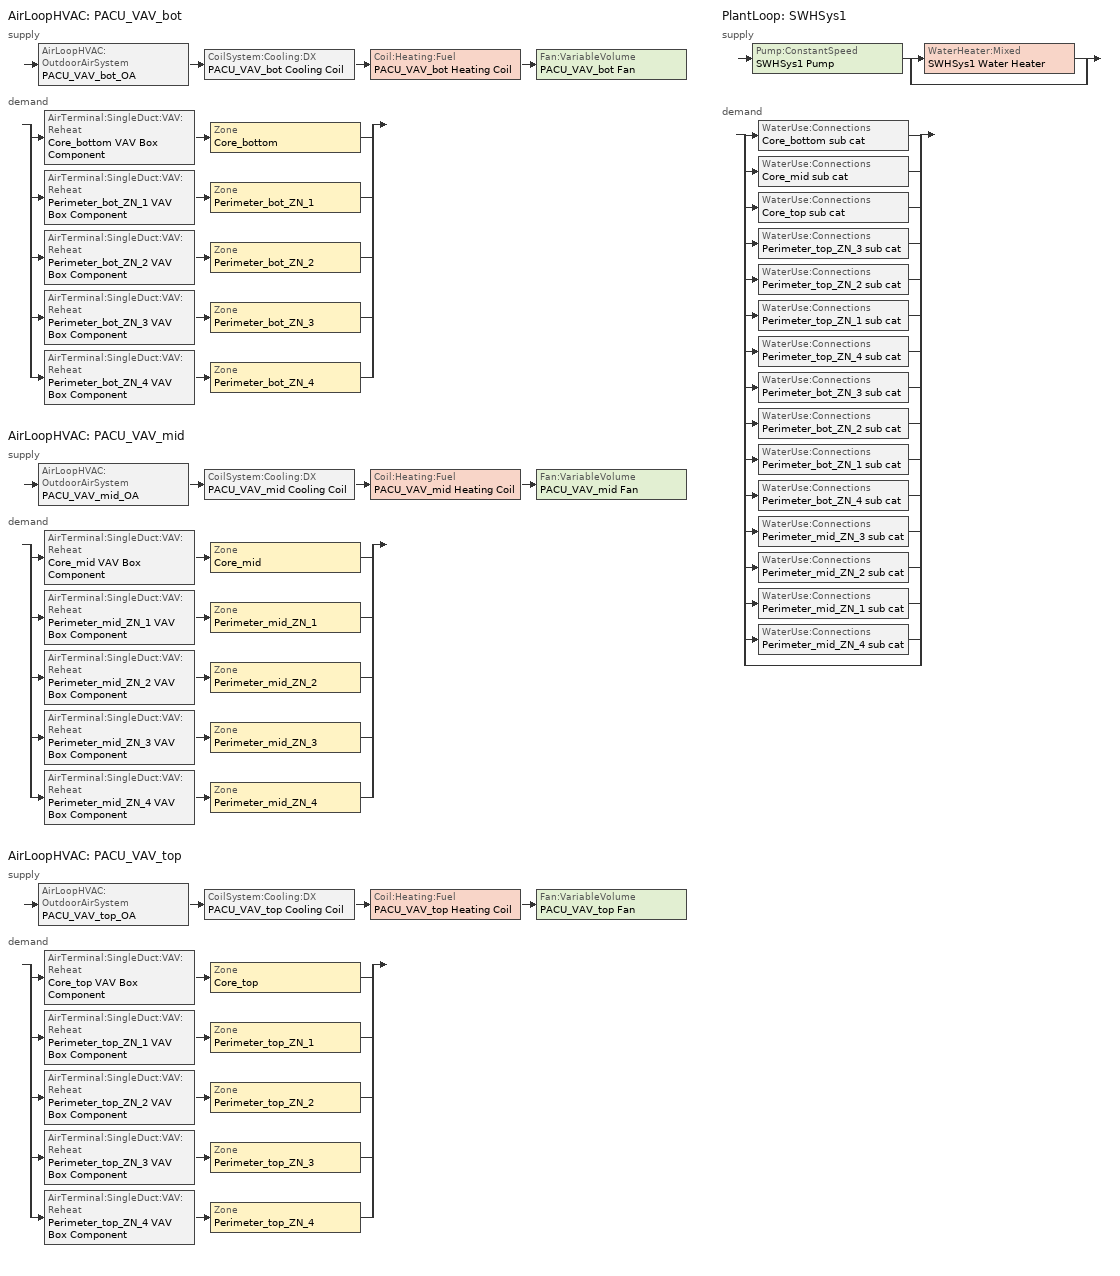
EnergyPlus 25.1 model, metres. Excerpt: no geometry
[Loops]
AirLoopHVAC 'PACU_VAV_bot'
 supply: AirLoopHVAC:OutdoorAirSystem 'PACU_VAV_bot_OA' > CoilSystem:Cooling:DX 'PACU_VAV_bot Cooling Coil' > Coil:Heating:Fuel 'PACU_VAV_bot Heating Coil' > Fan:VariableVolume 'PACU_VAV_bot Fan'
 demand: split
  | AirTerminal:SingleDuct:VAV:Reheat 'Core_bottom VAV Box Component' > Zone 'Core_bottom'
  | AirTerminal:SingleDuct:VAV:Reheat 'Perimeter_bot_ZN_1 VAV Box Component' > Zone 'Perimeter_bot_ZN_1'
  | AirTerminal:SingleDuct:VAV:Reheat 'Perimeter_bot_ZN_2 VAV Box Component' > Zone 'Perimeter_bot_ZN_2'
  | AirTerminal:SingleDuct:VAV:Reheat 'Perimeter_bot_ZN_3 VAV Box Component' > Zone 'Perimeter_bot_ZN_3'
  | AirTerminal:SingleDuct:VAV:Reheat 'Perimeter_bot_ZN_4 VAV Box Component' > Zone 'Perimeter_bot_ZN_4'
AirLoopHVAC 'PACU_VAV_mid'
 supply: AirLoopHVAC:OutdoorAirSystem 'PACU_VAV_mid_OA' > CoilSystem:Cooling:DX 'PACU_VAV_mid Cooling Coil' > Coil:Heating:Fuel 'PACU_VAV_mid Heating Coil' > Fan:VariableVolume 'PACU_VAV_mid Fan'
 demand: split
  | AirTerminal:SingleDuct:VAV:Reheat 'Core_mid VAV Box Component' > Zone 'Core_mid'
  | AirTerminal:SingleDuct:VAV:Reheat 'Perimeter_mid_ZN_1 VAV Box Component' > Zone 'Perimeter_mid_ZN_1'
  | AirTerminal:SingleDuct:VAV:Reheat 'Perimeter_mid_ZN_2 VAV Box Component' > Zone 'Perimeter_mid_ZN_2'
  | AirTerminal:SingleDuct:VAV:Reheat 'Perimeter_mid_ZN_3 VAV Box Component' > Zone 'Perimeter_mid_ZN_3'
  | AirTerminal:SingleDuct:VAV:Reheat 'Perimeter_mid_ZN_4 VAV Box Component' > Zone 'Perimeter_mid_ZN_4'
AirLoopHVAC 'PACU_VAV_top'
 supply: AirLoopHVAC:OutdoorAirSystem 'PACU_VAV_top_OA' > CoilSystem:Cooling:DX 'PACU_VAV_top Cooling Coil' > Coil:Heating:Fuel 'PACU_VAV_top Heating Coil' > Fan:VariableVolume 'PACU_VAV_top Fan'
 demand: split
  | AirTerminal:SingleDuct:VAV:Reheat 'Core_top VAV Box Component' > Zone 'Core_top'
  | AirTerminal:SingleDuct:VAV:Reheat 'Perimeter_top_ZN_1 VAV Box Component' > Zone 'Perimeter_top_ZN_1'
  | AirTerminal:SingleDuct:VAV:Reheat 'Perimeter_top_ZN_2 VAV Box Component' > Zone 'Perimeter_top_ZN_2'
  | AirTerminal:SingleDuct:VAV:Reheat 'Perimeter_top_ZN_3 VAV Box Component' > Zone 'Perimeter_top_ZN_3'
  | AirTerminal:SingleDuct:VAV:Reheat 'Perimeter_top_ZN_4 VAV Box Component' > Zone 'Perimeter_top_ZN_4'
PlantLoop 'SWHSys1'
 supply: Pump:ConstantSpeed 'SWHSys1 Pump' > split
  | WaterHeater:Mixed 'SWHSys1 Water Heater'
  | bypass
 demand: split
  | WaterUse:Connections 'Core_bottom sub cat'
  | WaterUse:Connections 'Core_mid sub cat'
  | WaterUse:Connections 'Core_top sub cat'
  | WaterUse:Connections 'Perimeter_top_ZN_3 sub cat'
  | WaterUse:Connections 'Perimeter_top_ZN_2 sub cat'
  | WaterUse:Connections 'Perimeter_top_ZN_1 sub cat'
  | WaterUse:Connections 'Perimeter_top_ZN_4 sub cat'
  | WaterUse:Connections 'Perimeter_bot_ZN_3 sub cat'
  | WaterUse:Connections 'Perimeter_bot_ZN_2 sub cat'
  | WaterUse:Connections 'Perimeter_bot_ZN_1 sub cat'
  | WaterUse:Connections 'Perimeter_bot_ZN_4 sub cat'
  | WaterUse:Connections 'Perimeter_mid_ZN_3 sub cat'
  | WaterUse:Connections 'Perimeter_mid_ZN_2 sub cat'
  | WaterUse:Connections 'Perimeter_mid_ZN_1 sub cat'
  | WaterUse:Connections 'Perimeter_mid_ZN_4 sub cat'
  | bypass
[AirLoopHVAC] Design supply air flow rate=Autosize
PACU_VAV_bot; PACU_VAV_mid; PACU_VAV_top
[AirTerminal:SingleDuct:VAV:Reheat] Availability schedule=Always_On; Convergence tolerance=0.001; Damper heating action=ReverseWithLimits; Maximum air flow rate=Autosize; Maximum flow fraction during reheat=0.5; Maximum hot water or steam flow rate=Autosize; Maximum reheat air temperature=40; Minimum hot water or steam flow rate=0; Zone minimum air flow input method=Scheduled
Name | Constant minimum air flow fraction | Reheat coil | Minimum air flow fraction schedule
Core_bottom VAV Box Component | 0.266 | Core_bottom VAV Box Reheat Coil | B2B vav flow fraction schedule (9)
Core_mid VAV Box Component | 0.318 | Core_mid VAV Box Reheat Coil | B2B vav flow fraction schedule (27)
Core_top VAV Box Component | 0.306 | Core_top VAV Box Reheat Coil | B2B vav flow fraction schedule (45)
Perimeter_bot_ZN_1 VAV Box Component | 0.179 | Perimeter_bot_ZN_1 VAV Box Reheat Coil | B2B vav flow fraction schedule (12)
Perimeter_bot_ZN_2 VAV Box Component | 0.136 | Perimeter_bot_ZN_2 VAV Box Reheat Coil | B2B vav flow fraction schedule (15)
Perimeter_bot_ZN_3 VAV Box Component | 0.267 | Perimeter_bot_ZN_3 VAV Box Reheat Coil | B2B vav flow fraction schedule (18)
Perimeter_bot_ZN_4 VAV Box Component | 0.13 | Perimeter_bot_ZN_4 VAV Box Reheat Coil | B2B vav flow fraction schedule (21)
Perimeter_mid_ZN_1 VAV Box Component | 0.155 | Perimeter_mid_ZN_1 VAV Box Reheat Coil | B2B vav flow fraction schedule (30)
Perimeter_mid_ZN_2 VAV Box Component |  | Perimeter_mid_ZN_2 VAV Box Reheat Coil | B2B vav flow fraction schedule (33)
Perimeter_mid_ZN_3 VAV Box Component | 0.236 | Perimeter_mid_ZN_3 VAV Box Reheat Coil | B2B vav flow fraction schedule (36)
Perimeter_mid_ZN_4 VAV Box Component | 0.108 | Perimeter_mid_ZN_4 VAV Box Reheat Coil | B2B vav flow fraction schedule (39)
Perimeter_top_ZN_1 VAV Box Component | 0.142 | Perimeter_top_ZN_1 VAV Box Reheat Coil | B2B vav flow fraction schedule (48)
Perimeter_top_ZN_2 VAV Box Component | 0.11 | Perimeter_top_ZN_2 VAV Box Reheat Coil | B2B vav flow fraction schedule (51)
Perimeter_top_ZN_3 VAV Box Component | 0.206 | Perimeter_top_ZN_3 VAV Box Reheat Coil | B2B vav flow fraction schedule (54)
Perimeter_top_ZN_4 VAV Box Component | 0.101 | Perimeter_top_ZN_4 VAV Box Reheat Coil | B2B vav flow fraction schedule (57)
[Coil:Cooling:DX:TwoSpeed] Availability schedule=Always_On; Energy input ratio function of flow fraction curve=LgDXalt_EIRFF; Energy input ratio function of temperature curve=LgDXalt_EIRFT; High speed gross rated cooling cop=3.73922; High speed gross rated total cooling capacity=Autosize; High speed rated air flow rate=Autosize; High speed rated sensible heat ratio=Autosize; Low speed energy input ratio function of temperature curve=LgDXalt_EIRFT; Low speed gross rated cooling cop=3.73922; Low speed gross rated sensible heat ratio=Autosize; Low speed gross rated total cooling capacity=Autosize; Low speed rated air flow rate=Autosize; Low speed total cooling capacity function of temperature curve=LgDXalt_CapFT; Part load fraction correlation curve=LgDXalt_PLR; Total cooling capacity function of flow fraction curve=LgDXalt_CapFF; Total cooling capacity function of temperature curve=LgDXalt_CapFT
PACU_VAV_bot Cooling Coil; PACU_VAV_mid Cooling Coil; PACU_VAV_top Cooling Coil
[Coil:Heating:Electric] Availability schedule=Always_On; Efficiency=1; Nominal capacity=Autosize
Core_bottom VAV Box Reheat Coil; Core_mid VAV Box Reheat Coil; Core_top VAV Box Reheat Coil; Perimeter_bot_ZN_1 VAV Box Reheat Coil; Perimeter_bot_ZN_2 VAV Box Reheat Coil; Perimeter_bot_ZN_3 VAV Box Reheat Coil; Perimeter_bot_ZN_4 VAV Box Reheat Coil; Perimeter_mid_ZN_1 VAV Box Reheat Coil; Perimeter_mid_ZN_2 VAV Box Reheat Coil; Perimeter_mid_ZN_3 VAV Box Reheat Coil; Perimeter_mid_ZN_4 VAV Box Reheat Coil; Perimeter_top_ZN_1 VAV Box Reheat Coil; Perimeter_top_ZN_2 VAV Box Reheat Coil; Perimeter_top_ZN_3 VAV Box Reheat Coil; Perimeter_top_ZN_4 VAV Box Reheat Coil
[Coil:Heating:Fuel] Availability schedule=Always_On; Burner efficiency=0.84; Fuel type=NaturalGas; Nominal capacity=Autosize; Off cycle parasitic fuel load=0; On cycle parasitic electric load=0
PACU_VAV_bot Heating Coil; PACU_VAV_mid Heating Coil; PACU_VAV_top Heating Coil
[CoilSystem:Cooling:DX] Availability schedule=Always_On
Name | Cooling coil
PACU_VAV_bot Cooling Coil | PACU_VAV_bot Cooling Coil
PACU_VAV_mid Cooling Coil | PACU_VAV_mid Cooling Coil
PACU_VAV_top Cooling Coil | PACU_VAV_top Cooling Coil
[Controller:MechanicalVentilation] Availability schedule=MinOA_MotorizedDamper_Sched; Demand controlled ventilation=Yes; System outdoor air method=Standard62.1VentilationRateProcedure; Design specification zone air distribution object name 1=CM DSZAD Building; Design specification zone air distribution object name 2=CM DSZAD Building; Design specification zone air distribution object name 3=CM DSZAD Building; Design specification zone air distribution object name 4=CM DSZAD Building; Design specification zone air distribution object name 5=CM DSZAD Building
Name | Zone or zonelist name 1 | Design specification outdoor air object name 1 | Zone or zonelist name 2 | Design specification outdoor air object name 2 | Zone or zonelist name 3 | Design specification outdoor air object name 3 | Zone or zonelist name 4 | Design specification outdoor air object name 4 | Zone or zonelist name 5 | Design specification outdoor air object name 5
PACU_VAV_bot_DCV | Core_bottom | SZ DSOA Core_bottom | Perimeter_bot_ZN_1 | SZ DSOA Perimeter_bot_ZN_1 | Perimeter_bot_ZN_2 | SZ DSOA Perimeter_bot_ZN_2 | Perimeter_bot_ZN_3 | SZ DSOA Perimeter_bot_ZN_3 | Perimeter_bot_ZN_4 | SZ DSOA Perimeter_bot_ZN_4
PACU_VAV_mid_DCV | Core_mid | SZ DSOA Core_mid | Perimeter_mid_ZN_1 | SZ DSOA Perimeter_mid_ZN_1 | Perimeter_mid_ZN_2 | SZ DSOA Perimeter_mid_ZN_2 | Perimeter_mid_ZN_3 | SZ DSOA Perimeter_mid_ZN_3 | Perimeter_mid_ZN_4 | SZ DSOA Perimeter_mid_ZN_4
PACU_VAV_top_DCV | Core_top | SZ DSOA Core_top | Perimeter_top_ZN_1 | SZ DSOA Perimeter_top_ZN_1 | Perimeter_top_ZN_2 | SZ DSOA Perimeter_top_ZN_2 | Perimeter_top_ZN_3 | SZ DSOA Perimeter_top_ZN_3 | Perimeter_top_ZN_4 | SZ DSOA Perimeter_top_ZN_4
[Controller:OutdoorAir] Economizer control action type=ModulateFlow; Economizer control type=DifferentialDryBulb; Lockout type=LockoutWithHeating; Maximum fraction of outdoor air schedule=B2B vav always on availability (7); Maximum outdoor air flow rate=Autosize; Minimum limit type=FixedMinimum; Minimum outdoor air flow rate=0; Minimum outdoor air schedule=B2B vav always on availability (7)
Name | Mechanical ventilation controller
PACU_VAV_bot_OA_Controller | PACU_VAV_bot_DCV
PACU_VAV_mid_OA_Controller | PACU_VAV_mid_DCV
PACU_VAV_top_OA_Controller | PACU_VAV_top_DCV
[DesignSpecification:OutdoorAir] Outdoor air flow per zone floor area=0.0004318; Outdoor air method=Flow/Area
Name | Outdoor air schedule
SZ DSOA Core_bottom; SZ DSOA Core_mid; SZ DSOA Core_top; SZ DSOA Perimeter_bot_ZN_1; SZ DSOA Perimeter_bot_ZN_2; SZ DSOA Perimeter_bot_ZN_3; SZ DSOA Perimeter_bot_ZN_4; SZ DSOA Perimeter_mid_ZN_1; SZ DSOA Perimeter_mid_ZN_3; SZ DSOA Perimeter_mid_ZN_4; SZ DSOA Perimeter_top_ZN_1; SZ DSOA Perimeter_top_ZN_2; SZ DSOA Perimeter_top_ZN_3; SZ DSOA Perimeter_top_ZN_4
SZ DSOA Perimeter_mid_ZN_2 | PERIMETER_MID_ZN_2_OA_Mult
[DesignSpecification:ZoneAirDistribution] Zone air distribution effectiveness in cooling mode=1; Zone air distribution effectiveness in heating mode=1
Name | Minimum zone ventilation efficiency
CM DSZAD Building
VAV_Zone_AirDistribution | 0.6
[EnergyManagementSystem:InternalVariable] Internal data type=Zone Floor Area
Name | Internal data index key
Core_bottom_Area | Core_bottom
Core_mid_Area | Core_mid
Core_top_Area | Core_top
Perimeter_bot_ZN_1_Area | Perimeter_bot_ZN_1
Perimeter_bot_ZN_2_Area | Perimeter_bot_ZN_2
Perimeter_bot_ZN_3_Area | Perimeter_bot_ZN_3
Perimeter_bot_ZN_4_Area | Perimeter_bot_ZN_4
Perimeter_mid_ZN_1_Area | Perimeter_mid_ZN_1
Perimeter_mid_ZN_2_Area | Perimeter_mid_ZN_2
Perimeter_mid_ZN_3_Area | Perimeter_mid_ZN_3
Perimeter_mid_ZN_4_Area | Perimeter_mid_ZN_4
Perimeter_top_ZN_1_Area | Perimeter_top_ZN_1
Perimeter_top_ZN_2_Area | Perimeter_top_ZN_2
Perimeter_top_ZN_3_Area | Perimeter_top_ZN_3
Perimeter_top_ZN_4_Area | Perimeter_top_ZN_4
[EnergyManagementSystem:Sensor]
Name | Output variable or output meter index key | Output variable or output meter
Core_bottom_LSr | Core_bottom | Zone Lights Electricity Rate
Core_bottom_Occ_Sensor | Core_bottom | People Occupant Count
Core_mid_LSr | Core_mid | Zone Lights Electricity Rate
Core_mid_Occ_Sensor | Core_mid | People Occupant Count
Core_top_LSr | Core_top | Zone Lights Electricity Rate
Core_top_Occ_Sensor | Core_top | People Occupant Count
Perimeter_bot_ZN_1_LSr | Perimeter_bot_ZN_1 | Zone Lights Electricity Rate
Perimeter_bot_ZN_1_Occ_Sensor | Perimeter_bot_ZN_1 | People Occupant Count
Perimeter_bot_ZN_2_LSr | Perimeter_bot_ZN_2 | Zone Lights Electricity Rate
Perimeter_bot_ZN_2_Occ_Sensor | Perimeter_bot_ZN_2 | People Occupant Count
Perimeter_bot_ZN_3_LSr | Perimeter_bot_ZN_3 | Zone Lights Electricity Rate
Perimeter_bot_ZN_3_Occ_Sensor | Perimeter_bot_ZN_3 | People Occupant Count
Perimeter_bot_ZN_4_LSr | Perimeter_bot_ZN_4 | Zone Lights Electricity Rate
Perimeter_bot_ZN_4_Occ_Sensor | Perimeter_bot_ZN_4 | People Occupant Count
Perimeter_mid_ZN_1_LSr | Perimeter_mid_ZN_1 | Zone Lights Electricity Rate
Perimeter_mid_ZN_1_Occ_Sensor | Perimeter_mid_ZN_1 | People Occupant Count
Perimeter_mid_ZN_2_LSr | Perimeter_mid_ZN_2 | Zone Lights Electricity Rate
Perimeter_mid_ZN_2_Occ_Sensor | Perimeter_mid_ZN_2 | People Occupant Count
Perimeter_mid_ZN_3_LSr | Perimeter_mid_ZN_3 | Zone Lights Electricity Rate
Perimeter_mid_ZN_3_Occ_Sensor | Perimeter_mid_ZN_3 | People Occupant Count
Perimeter_mid_ZN_4_LSr | Perimeter_mid_ZN_4 | Zone Lights Electricity Rate
Perimeter_mid_ZN_4_Occ_Sensor | Perimeter_mid_ZN_4 | People Occupant Count
Perimeter_top_ZN_1_LSr | Perimeter_top_ZN_1 | Zone Lights Electricity Rate
Perimeter_top_ZN_1_Occ_Sensor | Perimeter_top_ZN_1 | People Occupant Count
Perimeter_top_ZN_2_LSr | Perimeter_top_ZN_2 | Zone Lights Electricity Rate
Perimeter_top_ZN_2_Occ_Sensor | Perimeter_top_ZN_2 | People Occupant Count
Perimeter_top_ZN_3_LSr | Perimeter_top_ZN_3 | Zone Lights Electricity Rate
Perimeter_top_ZN_3_Occ_Sensor | Perimeter_top_ZN_3 | People Occupant Count
Perimeter_top_ZN_4_LSr | Perimeter_top_ZN_4 | Zone Lights Electricity Rate
Perimeter_top_ZN_4_Occ_Sensor | Perimeter_top_ZN_4 | People Occupant Count
pacu_vav_bot_OA | PACU_VAV_bot | Air System Outdoor Air Mass Flow Rate
pacu_vav_bot_OA_VRP | PACU_VAV_bot | Air System Outdoor Air Mechanical Ventilation Requested Mass Flow Rate
pacu_vav_bot_SUPPLY_FLOW | PACU_VAV_bot_OA-PACU_VAV_bot_CoolCNode | System Node Standard Density Volume Flow Rate
pacu_vav_mid_OA | PACU_VAV_mid | Air System Outdoor Air Mass Flow Rate
pacu_vav_mid_OA_VRP | PACU_VAV_mid | Air System Outdoor Air Mechanical Ventilation Requested Mass Flow Rate
pacu_vav_mid_SUPPLY_FLOW | PACU_VAV_mid_OA-PACU_VAV_mid_CoolCNode | System Node Standard Density Volume Flow Rate
pacu_vav_top_OA | PACU_VAV_top | Air System Outdoor Air Mass Flow Rate
pacu_vav_top_OA_VRP | PACU_VAV_top | Air System Outdoor Air Mechanical Ventilation Requested Mass Flow Rate
pacu_vav_top_SUPPLY_FLOW | PACU_VAV_top_OA-PACU_VAV_top_CoolCNode | System Node Standard Density Volume Flow Rate
[Fan:VariableVolume] Availability schedule=B2B vav always on availability (7); Fan power coefficient 1=0.0408; Fan power coefficient 2=0.088; Fan power coefficient 3=-0.0729; Fan power coefficient 4=0.9437; Fan power coefficient 5=0; Fan power minimum flow fraction=0.25; Fan power minimum flow rate input method=Fraction; Maximum flow rate=Autosize; Motor in airstream fraction=1; Pressure rise=1389.42
Name | Fan total efficiency | Motor efficiency
PACU_VAV_bot Fan; PACU_VAV_mid Fan | 0.6006 | 0.924
PACU_VAV_top Fan | 0.6045 | 0.93
[PlantEquipmentList]
SWHSys1 Equipment List: SWHSys1 Water Heater, WaterHeater:Mixed
[PlantEquipmentOperation:HeatingLoad]
SWHSys1 Operation Scheme: Load range 1 lower limit=0; Load range 1 upper limit=1e+15; Range 1 equipment list=SWHSys1 Equipment List
[PlantEquipmentOperationSchemes]
SWHSys1 Loop Operation Scheme List: Control scheme 1=SWHSys1 Operation Scheme; Control scheme 1 schedule=PlantOnSched
[PlantLoop]
SWHSys1: Fluid type=Water; Load distribution scheme=Optimal; Maximum loop flow rate=Autosize; Maximum loop temperature=60; Minimum loop flow rate=0; Minimum loop temperature=10; Plant equipment operation scheme=SWHSys1 Loop Operation Scheme List; Plant loop volume=Autocalculate
[Pump:ConstantSpeed]
SWHSys1 Pump: Design flow rate=Autosize; Design power consumption=Autosize; Design pump head=29891; Fraction of motor inefficiencies to fluid stream=0; Motor efficiency=0.3; Pump control type=Intermittent
[SetpointManager:MixedAir] Control variable=Temperature
Name | Setpoint node or nodelist
PACU_VAV_bot_CoolC SAT Manager | PACU_VAV_bot_CoolC-PACU_VAV_bot_HeatCNode
PACU_VAV_bot_HeatC MixedAir Manager | PACU_VAV_bot_HeatC-PACU_VAV_bot FanNode
PACU_VAV_bot_OAMixed Air Temp Manager | PACU_VAV_bot_OA-PACU_VAV_bot_CoolCNode
PACU_VAV_mid_CoolC SAT Manager | PACU_VAV_mid_CoolC-PACU_VAV_mid_HeatCNode
PACU_VAV_mid_HeatC MixedAir Manager | PACU_VAV_mid_HeatC-PACU_VAV_mid FanNode
PACU_VAV_mid_OAMixed Air Temp Manager | PACU_VAV_mid_OA-PACU_VAV_mid_CoolCNode
PACU_VAV_top_CoolC SAT Manager | PACU_VAV_top_CoolC-PACU_VAV_top_HeatCNode
PACU_VAV_top_HeatC MixedAir Manager | PACU_VAV_top_HeatC-PACU_VAV_top FanNode
PACU_VAV_top_OAMixed Air Temp Manager | PACU_VAV_top_OA-PACU_VAV_top_CoolCNode
[SetpointManager:Scheduled] Control variable=Temperature
Name | Schedule | Setpoint node or nodelist
SWHSys1 Loop Setpoint Manager | SHWSys1-Loop-Temp-Schedule | SWHSys1 Supply Outlet Node
B2B VAV Supply Temp SPM for PACU_VAV_bot Supply Equipment Outlet Node (25) | B2B vav supply temp setpoint schedule (24) | PACU_VAV_bot Supply Equipment Outlet Node
B2B VAV Supply Temp SPM for PACU_VAV_mid Supply Equipment Outlet Node (43) | B2B vav supply temp setpoint schedule (42) | PACU_VAV_mid Supply Equipment Outlet Node
B2B VAV Supply Temp SPM for PACU_VAV_top Supply Equipment Outlet Node (61) | B2B vav supply temp setpoint schedule (60) | PACU_VAV_top Supply Equipment Outlet Node
[Sizing:Plant]
SWHSys1: Design loop exit temperature=60; Loop design temperature difference=5; Loop type=Heating
[Sizing:System] 100 outdoor air in cooling=No; 100 outdoor air in heating=No; Central cooling design supply air humidity ratio=0.0085; Central cooling design supply air temperature=12.8; Central heating design supply air humidity ratio=0.008; Central heating design supply air temperature=12.8; Central heating maximum system air flow ratio=0.3; Cooling supply air flow rate=0; Cooling supply air flow rate method=DesignDay; Design outdoor air flow rate=0.9561; Heating supply air flow rate=0; Heating supply air flow rate method=DesignDay; Precool design humidity ratio=0.008; Precool design temperature=12.8; Preheat design humidity ratio=0.008; Preheat design temperature=7; System outdoor air method=ZoneSum; Type of load to size on=Sensible; Type of zone sum to use=Coincident
PACU_VAV_bot; PACU_VAV_mid; PACU_VAV_top
[Sizing:Zone] Cooling design air flow method=DesignDay; Cooling design air flow rate=0; Cooling minimum air flow fraction=0; Design specification zone air distribution object=VAV_Zone_AirDistribution; Heating design air flow method=DesignDay; Heating design air flow rate=0; Zone cooling design supply air humidity ratio=0.0085; Zone cooling design supply air humidity ratio difference=0.005; Zone cooling design supply air temperature=12.8; Zone cooling design supply air temperature input method=SupplyAirTemperature; Zone heating design supply air humidity ratio=0.008; Zone heating design supply air temperature=40; Zone heating design supply air temperature input method=SupplyAirTemperature; Zone humidification design supply air humidity ratio difference=0.005; Zone latent cooling design supply air humidity ratio input method=HumidityRatioDifference; Zone latent heating design supply air humidity ratio input method=HumidityRatioDifference; Zone load sizing method=Sensible Load Only No Latent Load
Name | Design specification outdoor air object
Core_bottom | SZ DSOA Core_bottom
Perimeter_bot_ZN_1 | SZ DSOA Perimeter_bot_ZN_1
Perimeter_bot_ZN_2 | SZ DSOA Perimeter_bot_ZN_2
Perimeter_bot_ZN_3 | SZ DSOA Perimeter_bot_ZN_3
Perimeter_bot_ZN_4 | SZ DSOA Perimeter_bot_ZN_4
Core_mid | SZ DSOA Core_mid
Perimeter_mid_ZN_1 | SZ DSOA Perimeter_mid_ZN_1
Perimeter_mid_ZN_2 | SZ DSOA Perimeter_mid_ZN_2
Perimeter_mid_ZN_3 | SZ DSOA Perimeter_mid_ZN_3
Perimeter_mid_ZN_4 | SZ DSOA Perimeter_mid_ZN_4
Core_top | SZ DSOA Core_top
Perimeter_top_ZN_1 | SZ DSOA Perimeter_top_ZN_1
Perimeter_top_ZN_2 | SZ DSOA Perimeter_top_ZN_2
Perimeter_top_ZN_3 | SZ DSOA Perimeter_top_ZN_3
Perimeter_top_ZN_4 | SZ DSOA Perimeter_top_ZN_4
[ThermostatSetpoint:DualSetpoint]
Name | Cooling setpoint temperature schedule | Heating setpoint temperature schedule
Core_bottom Dual SP Control | B2B vav clg setpoint Core_bottom (11) | B2B vav htg setpoint Core_bottom (10)
Core_mid Dual SP Control | B2B vav clg setpoint Core_mid (29) | B2B vav htg setpoint Core_mid (28)
Core_top Dual SP Control | B2B vav clg setpoint Core_top (47) | B2B vav htg setpoint Core_top (46)
Perimeter_bot_ZN_1 Dual SP Control | B2B vav clg setpoint Perimeter_bot_ZN_1 (14) | B2B vav htg setpoint Perimeter_bot_ZN_1 (13)
Perimeter_bot_ZN_2 Dual SP Control | B2B vav clg setpoint Perimeter_bot_ZN_2 (17) | B2B vav htg setpoint Perimeter_bot_ZN_2 (16)
Perimeter_bot_ZN_3 Dual SP Control | B2B vav clg setpoint Perimeter_bot_ZN_3 (20) | B2B vav htg setpoint Perimeter_bot_ZN_3 (19)
Perimeter_bot_ZN_4 Dual SP Control | B2B vav clg setpoint Perimeter_bot_ZN_4 (23) | B2B vav htg setpoint Perimeter_bot_ZN_4 (22)
Perimeter_mid_ZN_1 Dual SP Control | B2B vav clg setpoint Perimeter_mid_ZN_1 (32) | B2B vav htg setpoint Perimeter_mid_ZN_1 (31)
Perimeter_mid_ZN_2 Dual SP Control | B2B vav clg setpoint Perimeter_mid_ZN_2 (35) | B2B vav htg setpoint Perimeter_mid_ZN_2 (34)
Perimeter_mid_ZN_3 Dual SP Control | B2B vav clg setpoint Perimeter_mid_ZN_3 (38) | B2B vav htg setpoint Perimeter_mid_ZN_3 (37)
Perimeter_mid_ZN_4 Dual SP Control | B2B vav clg setpoint Perimeter_mid_ZN_4 (41) | B2B vav htg setpoint Perimeter_mid_ZN_4 (40)
Perimeter_top_ZN_1 Dual SP Control | B2B vav clg setpoint Perimeter_top_ZN_1 (50) | B2B vav htg setpoint Perimeter_top_ZN_1 (49)
Perimeter_top_ZN_2 Dual SP Control | B2B vav clg setpoint Perimeter_top_ZN_2 (53) | B2B vav htg setpoint Perimeter_top_ZN_2 (52)
Perimeter_top_ZN_3 Dual SP Control | B2B vav clg setpoint Perimeter_top_ZN_3 (56) | B2B vav htg setpoint Perimeter_top_ZN_3 (55)
Perimeter_top_ZN_4 Dual SP Control | B2B vav clg setpoint Perimeter_top_ZN_4 (59) | B2B vav htg setpoint Perimeter_top_ZN_4 (58)
[WaterHeater:Mixed]
SWHSys1 Water Heater: Ambient temperature indicator=Zone; Ambient temperature zone=CORE_BOTTOM; Deadband temperature difference=2; Heater control type=Cycle; Heater fuel type=NaturalGas; Heater maximum capacity=29307.11; Heater thermal efficiency=0.80804; Indirect water heating recovery time=1.5; Maximum temperature limit=82.2222; Off cycle loss coefficient to ambient temperature=7.56156; Off cycle parasitic fuel consumption rate=1886.44; Off cycle parasitic fuel type=NaturalGas; Off cycle parasitic heat fraction to tank=0; On cycle loss coefficient to ambient temperature=7.56156; On cycle parasitic fuel consumption rate=1886.44; On cycle parasitic fuel type=NaturalGas; Setpoint temperature schedule=SHWSys1 Water Heater Setpoint Temperature Schedule; Source side design flow rate=Autosize; Source side effectiveness=1; Tank volume=0.378541; Use side design flow rate=Autosize; Use side effectiveness=1
[WaterUse:Connections]
Name | Water use equipment name 1
Core_bottom sub cat | Core_bottom sub cat
Core_mid sub cat | Core_mid sub cat
Core_top sub cat | Core_top sub cat
Perimeter_bot_ZN_1 sub cat | Perimeter_bot_ZN_1 sub cat
Perimeter_bot_ZN_2 sub cat | Perimeter_bot_ZN_2 sub cat
Perimeter_bot_ZN_3 sub cat | Perimeter_bot_ZN_3 sub cat
Perimeter_bot_ZN_4 sub cat | Perimeter_bot_ZN_4 sub cat
Perimeter_mid_ZN_1 sub cat | Perimeter_mid_ZN_1 sub cat
Perimeter_mid_ZN_2 sub cat | Perimeter_mid_ZN_2 sub cat
Perimeter_mid_ZN_3 sub cat | Perimeter_mid_ZN_3 sub cat
Perimeter_mid_ZN_4 sub cat | Perimeter_mid_ZN_4 sub cat
Perimeter_top_ZN_1 sub cat | Perimeter_top_ZN_1 sub cat
Perimeter_top_ZN_2 sub cat | Perimeter_top_ZN_2 sub cat
Perimeter_top_ZN_3 sub cat | Perimeter_top_ZN_3 sub cat
Perimeter_top_ZN_4 sub cat | Perimeter_top_ZN_4 sub cat
[WaterUse:Equipment] End use subcategory=WaterUse; Flow rate fraction schedule=BLDG_SWH_SCH; Peak flow rate=3.57511e-06
Name | Zone | Hot water supply temperature schedule | Latent fraction schedule | Sensible fraction schedule | Target temperature schedule
Core_bottom sub cat | Core_bottom | Core_bottom sub catHot Supply Temp Sched | Core_bottom sub cat Latent fract sched | Core_bottom sub cat Sensible fract sched | Core_bottom sub cat Temp Sched
Core_mid sub cat | Core_mid | Core_mid sub catHot Supply Temp Sched | Core_mid sub cat Latent fract sched | Core_mid sub cat Sensible fract sched | Core_mid sub cat Temp Sched
Core_top sub cat | Core_top | Core_top sub catHot Supply Temp Sched | Core_top sub cat Latent fract sched | Core_top sub cat Sensible fract sched | Core_top sub cat Temp Sched
Perimeter_bot_ZN_1 sub cat | Perimeter_bot_ZN_1 | Perimeter_bot_ZN_1 sub catHot Supply Temp Sched | Perimeter_bot_ZN_1 sub cat Latent fract sched | Perimeter_bot_ZN_1 sub cat Sensible fract sched | Perimeter_bot_ZN_1 sub cat Temp Sched
Perimeter_bot_ZN_2 sub cat | Perimeter_bot_ZN_2 | Perimeter_bot_ZN_2 sub catHot Supply Temp Sched | Perimeter_bot_ZN_2 sub cat Latent fract sched | Perimeter_bot_ZN_2 sub cat Sensible fract sched | Perimeter_bot_ZN_2 sub cat Temp Sched
Perimeter_bot_ZN_3 sub cat | Perimeter_bot_ZN_3 | Perimeter_bot_ZN_3 sub catHot Supply Temp Sched | Perimeter_bot_ZN_3 sub cat Latent fract sched | Perimeter_bot_ZN_3 sub cat Sensible fract sched | Perimeter_bot_ZN_3 sub cat Temp Sched
Perimeter_bot_ZN_4 sub cat | Perimeter_bot_ZN_4 | Perimeter_bot_ZN_4 sub catHot Supply Temp Sched | Perimeter_bot_ZN_4 sub cat Latent fract sched | Perimeter_bot_ZN_4 sub cat Sensible fract sched | Perimeter_bot_ZN_4 sub cat Temp Sched
Perimeter_mid_ZN_1 sub cat | Perimeter_mid_ZN_1 | Perimeter_mid_ZN_1 sub catHot Supply Temp Sched | Perimeter_mid_ZN_1 sub cat Latent fract sched | Perimeter_mid_ZN_1 sub cat Sensible fract sched | Perimeter_mid_ZN_1 sub cat Temp Sched
Perimeter_mid_ZN_2 sub cat | Perimeter_mid_ZN_2 | Perimeter_mid_ZN_2 sub catHot Supply Temp Sched | Perimeter_mid_ZN_2 sub cat Latent fract sched | Perimeter_mid_ZN_2 sub cat Sensible fract sched | Perimeter_mid_ZN_2 sub cat Temp Sched
Perimeter_mid_ZN_3 sub cat | Perimeter_mid_ZN_3 | Perimeter_mid_ZN_3 sub catHot Supply Temp Sched | Perimeter_mid_ZN_3 sub cat Latent fract sched | Perimeter_mid_ZN_3 sub cat Sensible fract sched | Perimeter_mid_ZN_3 sub cat Temp Sched
Perimeter_mid_ZN_4 sub cat | Perimeter_mid_ZN_4 | Perimeter_mid_ZN_4 sub catHot Supply Temp Sched | Perimeter_mid_ZN_4 sub cat Latent fract sched | Perimeter_mid_ZN_4 sub cat Sensible fract sched | Perimeter_mid_ZN_4 sub cat Temp Sched
Perimeter_top_ZN_1 sub cat | Perimeter_top_ZN_1 | Perimeter_top_ZN_1 sub catHot Supply Temp Sched | Perimeter_top_ZN_1 sub cat Latent fract sched | Perimeter_top_ZN_1 sub cat Sensible fract sched | Perimeter_top_ZN_1 sub cat Temp Sched
Perimeter_top_ZN_2 sub cat | Perimeter_top_ZN_2 | Perimeter_top_ZN_2 sub catHot Supply Temp Sched | Perimeter_top_ZN_2 sub cat Latent fract sched | Perimeter_top_ZN_2 sub cat Sensible fract sched | Perimeter_top_ZN_2 sub cat Temp Sched
Perimeter_top_ZN_3 sub cat | Perimeter_top_ZN_3 | Perimeter_top_ZN_3 sub catHot Supply Temp Sched | Perimeter_top_ZN_3 sub cat Latent fract sched | Perimeter_top_ZN_3 sub cat Sensible fract sched | Perimeter_top_ZN_3 sub cat Temp Sched
Perimeter_top_ZN_4 sub cat | Perimeter_top_ZN_4 | Perimeter_top_ZN_4 sub catHot Supply Temp Sched | Perimeter_top_ZN_4 sub cat Latent fract sched | Perimeter_top_ZN_4 sub cat Sensible fract sched | Perimeter_top_ZN_4 sub cat Temp Sched
[ZoneControl:Thermostat] Control type schedule=Dual Zone Control Type Sched
Name | Zone or zonelist | Control 1
Core_bottom Thermostat | Core_bottom | Core_bottom Dual SP Control
Core_mid Thermostat | Core_mid | Core_mid Dual SP Control
Core_top Thermostat | Core_top | Core_top Dual SP Control
Perimeter_bot_ZN_1 Thermostat | Perimeter_bot_ZN_1 | Perimeter_bot_ZN_1 Dual SP Control
Perimeter_bot_ZN_2 Thermostat | Perimeter_bot_ZN_2 | Perimeter_bot_ZN_2 Dual SP Control
Perimeter_bot_ZN_3 Thermostat | Perimeter_bot_ZN_3 | Perimeter_bot_ZN_3 Dual SP Control
Perimeter_bot_ZN_4 Thermostat | Perimeter_bot_ZN_4 | Perimeter_bot_ZN_4 Dual SP Control
Perimeter_mid_ZN_1 Thermostat | Perimeter_mid_ZN_1 | Perimeter_mid_ZN_1 Dual SP Control
Perimeter_mid_ZN_2 Thermostat | Perimeter_mid_ZN_2 | Perimeter_mid_ZN_2 Dual SP Control
Perimeter_mid_ZN_3 Thermostat | Perimeter_mid_ZN_3 | Perimeter_mid_ZN_3 Dual SP Control
Perimeter_mid_ZN_4 Thermostat | Perimeter_mid_ZN_4 | Perimeter_mid_ZN_4 Dual SP Control
Perimeter_top_ZN_1 Thermostat | Perimeter_top_ZN_1 | Perimeter_top_ZN_1 Dual SP Control
Perimeter_top_ZN_2 Thermostat | Perimeter_top_ZN_2 | Perimeter_top_ZN_2 Dual SP Control
Perimeter_top_ZN_3 Thermostat | Perimeter_top_ZN_3 | Perimeter_top_ZN_3 Dual SP Control
Perimeter_top_ZN_4 Thermostat | Perimeter_top_ZN_4 | Perimeter_top_ZN_4 Dual SP Control
[Zone equipment]
Core_bottom: Core_bottom VAV Box Component
Core_mid: Core_mid VAV Box Component
Core_top: Core_top VAV Box Component
Perimeter_bot_ZN_1: Perimeter_bot_ZN_1 VAV Box Component
Perimeter_bot_ZN_2: Perimeter_bot_ZN_2 VAV Box Component
Perimeter_bot_ZN_3: Perimeter_bot_ZN_3 VAV Box Component
Perimeter_bot_ZN_4: Perimeter_bot_ZN_4 VAV Box Component
Perimeter_mid_ZN_1: Perimeter_mid_ZN_1 VAV Box Component
Perimeter_mid_ZN_2: Perimeter_mid_ZN_2 VAV Box Component
Perimeter_mid_ZN_3: Perimeter_mid_ZN_3 VAV Box Component
Perimeter_mid_ZN_4: Perimeter_mid_ZN_4 VAV Box Component
Perimeter_top_ZN_1: Perimeter_top_ZN_1 VAV Box Component
Perimeter_top_ZN_2: Perimeter_top_ZN_2 VAV Box Component
Perimeter_top_ZN_3: Perimeter_top_ZN_3 VAV Box Component
Perimeter_top_ZN_4: Perimeter_top_ZN_4 VAV Box Component
[Curve:Biquadratic] Maximum value of x=22.1111; Maximum value of y=47.66; Minimum value of x=16.5556; Minimum value of y=23.7778
Name | Coefficient1 constant | Coefficient2 x | Coefficient3 x 2 | Coefficient4 y | Coefficient5 y 2 | Coefficient6 x y
LgDXalt_CapFT | 1.39072 | -0.0529058 | 0.0018423 | 0.00058267 | -0.000186814 | 0.000265159
LgDXalt_EIRFT | -0.536161 | 0.105138 | -0.00172659 | 0.0149848 | 0.000659948 | -0.0017385
[Curve:Quadratic]
Name | Maximum value of x | Minimum value of x | Coefficient1 constant | Coefficient2 x | Coefficient3 x 2
LgDXalt_CapFF | 1.25 | 0.75 | 0.718954 | 0.435436 | -0.154193
LgDXalt_EIRFF | 1.25 | 0.75 | 1.19525 | -0.306138 | 0.110973
LgDXalt_PLR | 1 | 0 | 0.771 | 0.229 | 0
[Schedule:Compact]
ALWAYS_ON; PlantOnSched: Through: 12/31, For: AllDays, Until: 24:00, 1
BLDG_SWH_SCH: Through: 12/31, For: Weekdays SummerDesignDay, Until: 05:00, 0, Until: 06:00, 0, Until: 07:00, 0.07, Until: 08:00, 0.19, Until: 09:00, 0.35, Until: 10:00, 0.38, Until: 11:00, 0.39, Until: 12:00, 0.47, Until: 13:00, 0.57, Until: 14:00, 0.54, Until: 15:00, 0.34, Until: 16:00, 0.33, Until: 17:00, 0.44, Until: 18:00, 0.26, Until: 19:00, 0.21, Until: 20:00, 0.15, Until: 21:00, 0.17, Until: 22:00, 0.08, Until: 24:00, 0.05, For: Saturday WinterDesignDay, Until: 05:00, 0, Until: 06:00, 0, Until: 07:00, 0.07, Until: 08:00, 0.11, Until: 09:00, 0.15, Until: 10:00, 0.21, Until: 11:00, 0.19, Until: 12:00, 0.23, Until: 13:00, 0.2, Until: 14:00, 0.19, Until: 15:00, 0.15, Until: 16:00, 0.13, Until: 17:00, 0.14, Until: 19:00, 0.07, Until: 22:00, 0, Until: 24:00, 0, For:Sunday Holidays AllOtherDays, Until: 05:00, 0, Until: 06:00, 0, Until: 11:00, 0.04, Until: 13:00, 0.06, Until: 14:00, 0.09, Until: 15:00, 0.06, Until: 18:00, 0.04, Until: 22:00, 0, Until: 24:00, 0
Core_bottom sub cat Latent fract sched; Core_mid sub cat Latent fract sched; Core_top sub cat Latent fract sched; Perimeter_bot_ZN_1 sub cat Latent fract sched; Perimeter_bot_ZN_2 sub cat Latent fract sched; Perimeter_bot_ZN_3 sub cat Latent fract sched; Perimeter_bot_ZN_4 sub cat Latent fract sched; Perimeter_mid_ZN_1 sub cat Latent fract sched; Perimeter_mid_ZN_2 sub cat Latent fract sched; Perimeter_mid_ZN_3 sub cat Latent fract sched; Perimeter_mid_ZN_4 sub cat Latent fract sched; Perimeter_top_ZN_1 sub cat Latent fract sched; Perimeter_top_ZN_2 sub cat Latent fract sched; Perimeter_top_ZN_3 sub cat Latent fract sched; Perimeter_top_ZN_4 sub cat Latent fract sched: Through: 12/31, For: AllDays, Until: 24:00, 0.05
Core_bottom sub cat Sensible fract sched; Core_mid sub cat Sensible fract sched; Core_top sub cat Sensible fract sched; Perimeter_bot_ZN_1 sub cat Sensible fract sched; Perimeter_bot_ZN_2 sub cat Sensible fract sched; Perimeter_bot_ZN_3 sub cat Sensible fract sched; Perimeter_bot_ZN_4 sub cat Sensible fract sched; Perimeter_mid_ZN_1 sub cat Sensible fract sched; Perimeter_mid_ZN_2 sub cat Sensible fract sched; Perimeter_mid_ZN_3 sub cat Sensible fract sched; Perimeter_mid_ZN_4 sub cat Sensible fract sched; Perimeter_top_ZN_1 sub cat Sensible fract sched; Perimeter_top_ZN_2 sub cat Sensible fract sched; Perimeter_top_ZN_3 sub cat Sensible fract sched; Perimeter_top_ZN_4 sub cat Sensible fract sched: Through: 12/31, For: AllDays, Until: 24:00, 0.2
Core_bottom sub cat Temp Sched; Core_mid sub cat Temp Sched; Core_top sub cat Temp Sched; Perimeter_bot_ZN_1 sub cat Temp Sched; Perimeter_bot_ZN_2 sub cat Temp Sched; Perimeter_bot_ZN_3 sub cat Temp Sched; Perimeter_bot_ZN_4 sub cat Temp Sched; Perimeter_mid_ZN_1 sub cat Temp Sched; Perimeter_mid_ZN_2 sub cat Temp Sched; Perimeter_mid_ZN_3 sub cat Temp Sched; Perimeter_mid_ZN_4 sub cat Temp Sched; Perimeter_top_ZN_1 sub cat Temp Sched; Perimeter_top_ZN_2 sub cat Temp Sched; Perimeter_top_ZN_3 sub cat Temp Sched; Perimeter_top_ZN_4 sub cat Temp Sched; SHWSys1 Water Heater Setpoint Temperature Schedule; SHWSys1-Loop-Temp-Schedule: Through: 12/31, For: AllDays, Until: 24:00, 60
Core_bottom sub catHot Supply Temp Sched; Core_mid sub catHot Supply Temp Sched; Core_top sub catHot Supply Temp Sched; Perimeter_bot_ZN_1 sub catHot Supply Temp Sched; Perimeter_bot_ZN_2 sub catHot Supply Temp Sched; Perimeter_bot_ZN_3 sub catHot Supply Temp Sched; Perimeter_bot_ZN_4 sub catHot Supply Temp Sched; Perimeter_mid_ZN_1 sub catHot Supply Temp Sched; Perimeter_mid_ZN_2 sub catHot Supply Temp Sched; Perimeter_mid_ZN_3 sub catHot Supply Temp Sched; Perimeter_mid_ZN_4 sub catHot Supply Temp Sched; Perimeter_top_ZN_1 sub catHot Supply Temp Sched; Perimeter_top_ZN_2 sub catHot Supply Temp Sched; Perimeter_top_ZN_3 sub catHot Supply Temp Sched; Perimeter_top_ZN_4 sub catHot Supply Temp Sched: Through: 12/31, For: AllDays, Until: 24:00, 55
Dual Zone Control Type Sched: Through: 12/31, For: AllDays, Until: 24:00, 4
MinOA_MotorizedDamper_Sched: Through: 12/31, For: Weekdays SummerDesignDay, Until: 07:00, 0, Until: 22:00, 1, Until: 24:00, 0, For: Saturday WinterDesignDay, Until: 07:00, 0, Until: 18:00, 1, Until: 24:00, 0, For:Sunday Holidays AllOtherDays, Until: 24:00, 0
PERIMETER_MID_ZN_2_OA_Mult: Through: 12/31, For: Weekdays, Until: 01:00, 1, Until: 02:00, 1, Until: 03:00, 1, Until: 04:00, 1, Until: 05:00, 1, Until: 06:00, 1, Until: 07:00, 1, Until: 08:00, 1, Until: 09:00, 1, Until: 10:00, 1, Until: 11:00, 0, Until: 12:00, 1, Until: 13:00, 0, Until: 14:00, 1, Until: 15:00, 0, Until: 16:00, 1, Until: 17:00, 1, Until: 18:00, 1, Until: 19:00, 1, Until: 20:00, 1, Until: 21:00, 1, Until: 22:00, 1, Until: 23:00, 1, Until: 24:00, 1, For: Saturday, Until: 01:00, 1, Until: 02:00, 1, Until: 03:00, 1, Until: 04:00, 1, Until: 05:00, 1, Until: 06:00, 1, Until: 07:00, 1, Until: 08:00, 1, Until: 09:00, 1, Until: 10:00, 1, Until: 11:00, 0, Until: 12:00, 1, Until: 13:00, 0, Until: 14:00, 1, Until: 15:00, 0, Until: 16:00, 1, Until: 17:00, 1, Until: 18:00, 1, Until: 19:00, 1, Until: 20:00, 1, Until: 21:00, 1, Until: 22:00, 1, Until: 23:00, 1, Until: 24:00, 1, For: AllOtherDays, Until: 24:00, 1
[Schedule:Constant]
Name | Hourly value
B2B vav always on availability (7) | 1
B2B vav flow fraction schedule (9); B2B vav flow fraction schedule (12); B2B vav flow fraction schedule (15); B2B vav flow fraction schedule (18); B2B vav flow fraction schedule (21); B2B vav flow fraction schedule (27); B2B vav flow fraction schedule (30); B2B vav flow fraction schedule (33); B2B vav flow fraction schedule (36); B2B vav flow fraction schedule (39); B2B vav flow fraction schedule (45); B2B vav flow fraction schedule (48); B2B vav flow fraction schedule (51); B2B vav flow fraction schedule (54); B2B vav flow fraction schedule (57) | 0.3
B2B vav htg setpoint Core_bottom (10); B2B vav htg setpoint Perimeter_bot_ZN_1 (13); B2B vav htg setpoint Perimeter_bot_ZN_2 (16); B2B vav htg setpoint Perimeter_bot_ZN_3 (19); B2B vav htg setpoint Perimeter_bot_ZN_4 (22); B2B vav htg setpoint Core_mid (28); B2B vav htg setpoint Perimeter_mid_ZN_1 (31); B2B vav htg setpoint Perimeter_mid_ZN_2 (34); B2B vav htg setpoint Perimeter_mid_ZN_3 (37); B2B vav htg setpoint Perimeter_mid_ZN_4 (40); B2B vav htg setpoint Core_top (46); B2B vav htg setpoint Perimeter_top_ZN_1 (49); B2B vav htg setpoint Perimeter_top_ZN_2 (52); B2B vav htg setpoint Perimeter_top_ZN_3 (55); B2B vav htg setpoint Perimeter_top_ZN_4 (58) | 21
B2B vav clg setpoint Core_bottom (11); B2B vav clg setpoint Perimeter_bot_ZN_1 (14); B2B vav clg setpoint Perimeter_bot_ZN_2 (17); B2B vav clg setpoint Perimeter_bot_ZN_3 (20); B2B vav clg setpoint Perimeter_bot_ZN_4 (23); B2B vav clg setpoint Core_mid (29); B2B vav clg setpoint Perimeter_mid_ZN_1 (32); B2B vav clg setpoint Perimeter_mid_ZN_2 (35); B2B vav clg setpoint Perimeter_mid_ZN_3 (38); B2B vav clg setpoint Perimeter_mid_ZN_4 (41); B2B vav clg setpoint Core_top (47); B2B vav clg setpoint Perimeter_top_ZN_1 (50); B2B vav clg setpoint Perimeter_top_ZN_2 (53); B2B vav clg setpoint Perimeter_top_ZN_3 (56); B2B vav clg setpoint Perimeter_top_ZN_4 (59) | 24
B2B vav supply temp setpoint schedule (24); B2B vav supply temp setpoint schedule (42); B2B vav supply temp setpoint schedule (60) | 13
